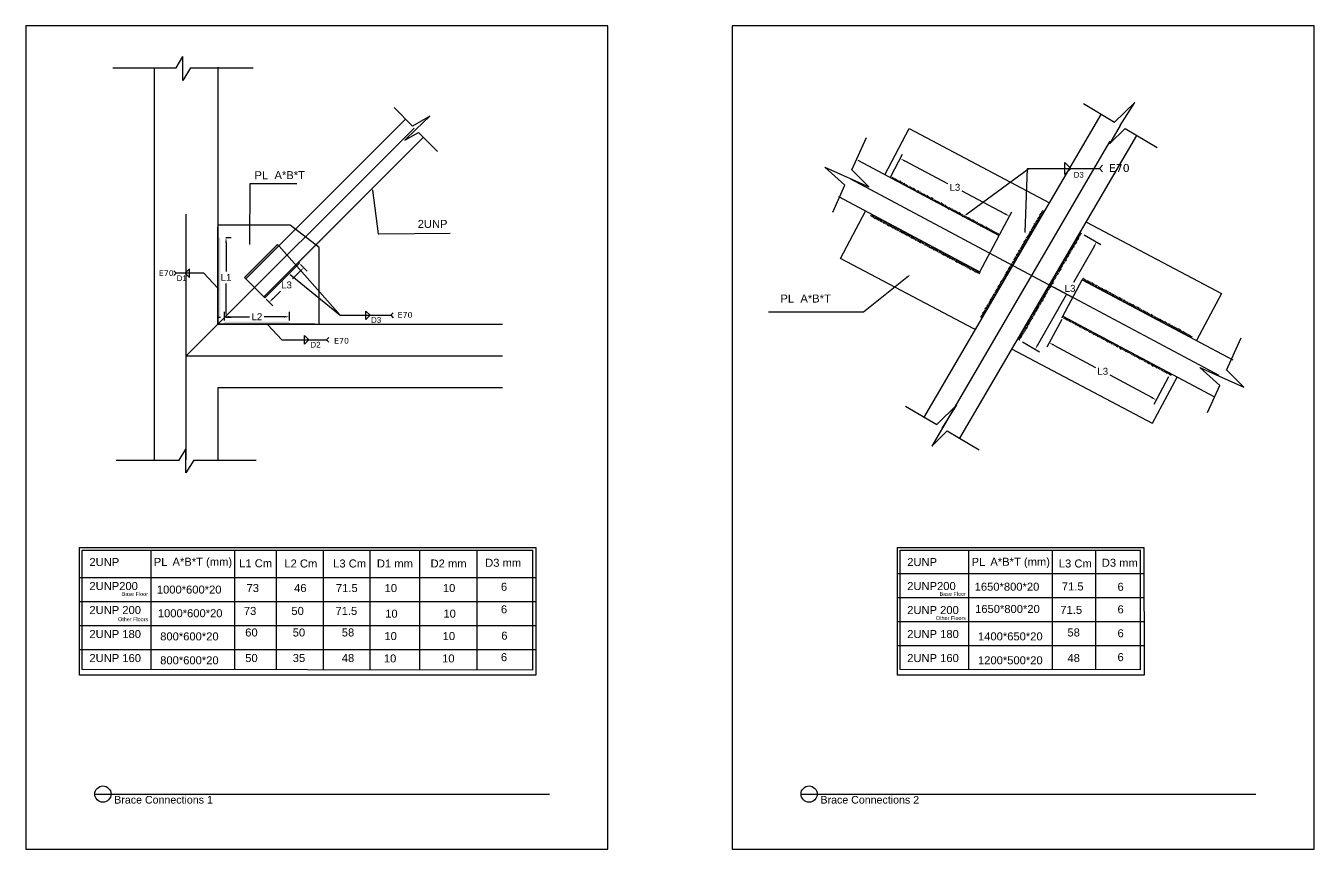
# Model space of a CAD drawing. Header units: metres. Extents: x 158 to 495, y 93 to 262.
# Drawn here: x 160.52 to 207, y 93.22 to 122.92 of the extents above; entities that cross this region are included whole.
import ezdxf
from ezdxf import colors
from ezdxf.entities.mleader import LeaderData, LeaderLine
from ezdxf.enums import TextEntityAlignment as Align
from ezdxf.math import Vec2, Vec3

# ---------------------------------------------------------------- set-up
doc = ezdxf.new("R2010")
doc.units = ezdxf.units.M
doc.header["$MEASUREMENT"] = 0
doc.linetypes.add('ACAD_ISO10W100', pattern=[18, 12, -3, 0, -3])
doc.styles.get("Standard").update_dxf_attribs({"font": 'arial.ttf'})
doc.styles.add('style1', font='verdana.ttf')
doc.dimstyles.get("Standard").update_dxf_attribs({"dimtxt": 0.18, "dimasz": 0.18, "dimexe": 0.18, "dimexo": 0.0625, "dimgap": 0.09, "dimtad": 0, "dimtih": 1, "dimtoh": 1, "dimdec": 4, "dimzin": 0, "dimdsep": 46, "dimtxsty": 'Standard', "dimcen": 0.09, "dimadec": 0, "dimazin": 0, "dimtfac": 1, "dimtdec": 4, "dimtofl": 0, "dimtmove": 0, "dimatfit": 3, "dimfxl": 1, "dimtolj": 1, "dimtzin": 0, "dimarcsym": 0})
pattern_1 = [(90, (139.840754, 67.45548), (-0.018224824, 0), []), (180, (139.840754, 67.45548), (-0.0364496483, -0.018224824), [0.04556206, -0.027337236])]

# ---------------------------------------------------------------- blocks, each defined once
blk = doc.blocks.new('*D83')
at = {"color": 0, "lineweight": -2, "transparency": 16777216}
for p, q in [((167.736, 115.28), (167.927, 115.28)), ((167.747, 115.1), (167.747, 114.059)), ((167.747, 112.588), (167.747, 113.628)), ((167.736, 112.408), (167.927, 112.408))]:
    blk.add_line(p, q, dxfattribs=at)
at = {"color": 0, "transparency": 16777216}
for points in [[(167.717, 115.1), (167.777, 115.1), (167.747, 115.28)], [(167.717, 112.588), (167.777, 112.588), (167.747, 112.408)]]:
    blk.add_solid(points, dxfattribs=at)
at = {"layer": 'Defpoints', "color": 0, "transparency": 16777216}
for p in [(167.674, 115.28), (167.674, 112.408), (167.747, 112.408)]:
    blk.add_point(p, dxfattribs=at)
at = {"color": 0, "transparency": 16777216, "insert": (167.747, 113.844), "char_height": 0.18, "attachment_point": 5}
blk.add_mtext('\\A1;{\\H1.38889x;L1}', dxfattribs=at)
blk = doc.blocks.new('*D84')
at = {"color": 0, "lineweight": -2, "transparency": 16777216}
for p, q in [((167.69, 112.293), (167.69, 112.603)), ((170.033, 112.293), (170.033, 112.603)), ((167.87, 112.423), (168.6, 112.423)), ((169.853, 112.423), (169.124, 112.423))]:
    blk.add_line(p, q, dxfattribs=at)
at = {"color": 0, "transparency": 16777216}
for points in [[(167.87, 112.453), (167.87, 112.393), (167.69, 112.423)], [(169.853, 112.453), (169.853, 112.393), (170.033, 112.423)]]:
    blk.add_solid(points, dxfattribs=at)
at = {"layer": 'Defpoints', "color": 0, "transparency": 16777216}
for p in [(167.69, 112.23), (170.033, 112.423), (170.033, 112.23)]:
    blk.add_point(p, dxfattribs=at)
at = {"color": 0, "transparency": 16777216, "insert": (168.862, 112.423), "char_height": 0.18, "attachment_point": 5}
blk.add_mtext('\\A1;{\\H1.38889x;L2}', dxfattribs=at)
blk = doc.blocks.new('*D85')
at = {"color": 0, "lineweight": -2, "transparency": 16777216}
for p, q in [((170.425, 114.066), (170.146, 113.787)), ((170.439, 114.306), (170.679, 114.066)), ((169.192, 113.058), (169.433, 112.818)), ((169.433, 113.073), (169.711, 113.351))]:
    blk.add_line(p, q, dxfattribs=at)
at = {"color": 0, "transparency": 16777216}
for points in [[(170.403, 114.087), (170.446, 114.044), (170.552, 114.193)], [(169.411, 113.094), (169.454, 113.051), (169.305, 112.945)]]:
    blk.add_solid(points, dxfattribs=at)
at = {"layer": 'Defpoints', "color": 0, "transparency": 16777216}
for p in [(170.395, 114.35), (170.552, 114.193), (169.148, 113.102)]:
    blk.add_point(p, dxfattribs=at)
at = {"color": 0, "transparency": 16777216, "insert": (169.929, 113.569), "char_height": 0.18, "attachment_point": 5}
blk.add_mtext('\\A1;{\\H1.38889x;L3}', dxfattribs=at)
blk = doc.blocks.new('*D87')
at = {"color": 0, "lineweight": -2, "transparency": 16777216}
for p, q in [((191.728, 117.485), (192.152, 118.288)), ((192.227, 118.045), (193.772, 117.229)), ((195.844, 116.135), (194.299, 116.951)), ((195.663, 115.407), (196.087, 116.21))]:
    blk.add_line(p, q, dxfattribs=at)
at = {"color": 0, "transparency": 16777216}
for points in [[(192.241, 118.071), (192.213, 118.018), (192.068, 118.129)], [(195.858, 116.162), (195.83, 116.109), (196.003, 116.051)]]:
    blk.add_solid(points, dxfattribs=at)
at = {"layer": 'Defpoints', "color": 0, "transparency": 16777216}
for p in [(192.068, 118.129), (191.699, 117.43), (195.634, 115.352)]:
    blk.add_point(p, dxfattribs=at)
at = {"color": 0, "transparency": 16777216, "insert": (194.036, 117.09), "char_height": 0.18, "attachment_point": 5}
blk.add_mtext('\\A1;{\\H1.38889x;L3}', dxfattribs=at)
blk = doc.blocks.new('*D88')
at = {"color": 0, "lineweight": -2, "transparency": 16777216}
for p, q in [((197.892, 112.325), (197.358, 111.328)), ((197.602, 111.402), (199.106, 110.596)), ((201.138, 109.507), (199.633, 110.313)), ((201.746, 110.261), (201.212, 109.264))]:
    blk.add_line(p, q, dxfattribs=at)
at = {"color": 0, "transparency": 16777216}
for points in [[(197.616, 111.428), (197.587, 111.375), (197.443, 111.487)], [(201.152, 109.534), (201.124, 109.481), (201.297, 109.422)]]:
    blk.add_solid(points, dxfattribs=at)
at = {"layer": 'Defpoints', "color": 0, "transparency": 16777216}
for p in [(197.922, 112.381), (197.443, 111.487), (201.775, 110.316)]:
    blk.add_point(p, dxfattribs=at)
at = {"color": 0, "transparency": 16777216, "insert": (199.37, 110.454), "char_height": 0.18, "attachment_point": 5}
blk.add_mtext('\\A1;{\\H1.38889x;L3}', dxfattribs=at)
blk = doc.blocks.new('*D89')
at = {"color": 0, "lineweight": -2, "transparency": 16777216}
for p, q in [((198.694, 115.379), (199.306, 115.029)), ((199.06, 114.962), (198.315, 113.663)), ((197.024, 111.409), (198.066, 113.228)), ((196.479, 111.513), (197.09, 111.163))]:
    blk.add_line(p, q, dxfattribs=at)
at = {"color": 0, "transparency": 16777216}
for points in [[(199.034, 114.977), (199.086, 114.947), (199.149, 115.119)], [(196.998, 111.424), (197.05, 111.394), (196.934, 111.252)]]:
    blk.add_solid(points, dxfattribs=at)
at = {"layer": 'Defpoints', "color": 0, "transparency": 16777216}
for p in [(198.64, 115.41), (199.149, 115.119), (196.425, 111.544)]:
    blk.add_point(p, dxfattribs=at)
at = {"color": 0, "transparency": 16777216, "insert": (198.191, 113.445), "char_height": 0.18, "attachment_point": 5}
blk.add_mtext('\\A1;{\\H1.38889x;L3}', dxfattribs=at)

msp = doc.modelspace()

# ---------------------------------------------------------------- hatches: boundary and pattern name
h = msp.add_hatch()
h.set_pattern_fill('ANSI38', color=256, scale=0.145799, angle=45)
h.set_pattern_definition(pattern_1)
edge = h.paths.add_edge_path()
edge.add_line((168.41918, 113.83457), (168.46043, 113.79335))
edge.add_line((168.41918, 113.83457), (169.60991, 115.02833))
edge.add_line((168.46043, 113.79335), (174.21999, 119.54883))
edge.add_line((169.60991, 115.02833), (169.65314, 114.98521))
h = msp.add_hatch()
h.set_pattern_fill('ANSI38', color=256, scale=0.145799, angle=45)
h.set_pattern_definition(pattern_1)
edge = h.paths.add_edge_path()
edge.add_line((169.14824, 113.1024), (170.3948, 114.34987))
edge.add_line((174.85659, 118.88912), (169.10837, 113.14496))
edge.add_line((170.3948, 114.34987), (170.3545, 114.39021))
edge.add_line((169.10837, 113.14496), (169.14824, 113.1024))
h = msp.add_hatch()
h.set_pattern_fill('ANSI38', color=256, scale=0.435066)
h.set_pattern_definition([(45, (232.76762, 35.302155), (-0.0384548, 0.0384548), []), (135, (232.76762, 35.302155), (-0.115364395, 0.0384548), [0.13595824, -0.08157495])])
edge = h.paths.add_edge_path()
edge.add_line((195.6333, 115.34285), (195.66322, 115.39905))
edge.add_line((191.6991, 117.43686), (195.6333, 115.34285))
edge.add_line((191.72886, 117.49314), (196.10367, 115.16461))
edge.add_line((191.72886, 117.49314), (191.6991, 117.43686))
h = msp.add_hatch()
h.set_pattern_fill('ANSI38', color=256, scale=0.435066, angle=-92.112173)
h.set_pattern_definition([(312.88783, (113.59342, 78.24797), (0.039845963, 0.03701138), []), (42.88783, (113.59342, 78.24797), (0.042680545, 0.113868724), [0.13595824, -0.08157495])])
edge = h.paths.add_edge_path()
edge.add_line((194.94836, 112.40708), (195.00342, 112.37511))
edge.add_line((197.18594, 116.26143), (194.94836, 112.40708))
edge.add_line((197.24109, 116.22961), (194.75291, 111.94359))
edge.add_line((197.24109, 116.22961), (197.18594, 116.26143))
h = msp.add_hatch()
h.set_pattern_fill('ANSI38', color=256, scale=0.435066)
h.set_pattern_definition([(45, (232.054796, 33.91493), (-0.0384548, 0.0384548), []), (135, (232.054796, 33.91493), (-0.115364395, 0.0384548), [0.13595824, -0.08157495])])
edge = h.paths.add_edge_path()
edge.add_line((194.92048, 113.95562), (194.95039, 114.01182))
edge.add_line((190.98627, 116.04963), (194.92048, 113.95562))
edge.add_line((191.01604, 116.10592), (195.39085, 113.77739))
edge.add_line((191.01604, 116.10592), (190.98627, 116.04963))
h = msp.add_hatch()
h.set_pattern_fill('ANSI38', color=256, scale=0.145799)
h.set_pattern_definition([(45, (167.687925, 112.240964), (-0.0128869, 0.0128869), []), (135, (167.687925, 112.240964), (-0.03866069, 0.0128869), [0.04556206, -0.02733724])])
h.paths.add_polyline_path([(170.03275, 112.24096), (167.68792, 112.24096), (167.68792, 112.15349), (170.03275, 112.15349)])
h.paths.add_polyline_path([(167.54475, 115.27085), (167.45727, 115.27085), (167.45727, 112.40756), (167.54475, 112.40756)])
h = msp.add_hatch()
h.set_pattern_fill('ANSI38', color=256, scale=0.435066, angle=-92.112173)
h.set_pattern_definition([(312.88783, (114.964616, 77.441586), (0.039845963, 0.03701138), []), (42.88783, (114.964616, 77.441586), (0.042680545, 0.113868724), [0.13595824, -0.08157495])])
edge = h.paths.add_edge_path()
edge.add_line((196.31955, 111.60069), (196.37461, 111.56873))
edge.add_line((198.55714, 115.45505), (196.31955, 111.60069))
edge.add_line((198.61229, 115.42323), (196.1241, 111.13721))
edge.add_line((198.61229, 115.42323), (198.55714, 115.45505))
h = msp.add_hatch()
h.set_pattern_fill('ANSI38', color=256, scale=0.435066)
h.set_pattern_definition([(45, (239.701294, 31.627586), (-0.0384548, 0.0384548), []), (135, (239.701294, 31.627586), (-0.115364395, 0.0384548), [0.13595824, -0.08157495])])
edge = h.paths.add_edge_path()
edge.add_line((202.56698, 111.66828), (202.59689, 111.72448))
edge.add_line((198.63277, 113.76229), (202.56698, 111.66828))
edge.add_line((198.66253, 113.81857), (203.03735, 111.49004))
edge.add_line((198.66253, 113.81857), (198.63277, 113.76229))
h = msp.add_hatch()
h.set_pattern_fill('ANSI38', color=256, scale=0.435066)
h.set_pattern_definition([(45, (238.97225, 30.254447), (-0.0384548, 0.0384548), []), (135, (238.97225, 30.254447), (-0.115364395, 0.0384548), [0.13595824, -0.08157495])])
edge = h.paths.add_edge_path()
edge.add_line((201.83793, 110.29514), (201.86785, 110.35134))
edge.add_line((197.90373, 112.38915), (201.83793, 110.29514))
edge.add_line((197.93349, 112.44543), (202.3083, 110.1169))
edge.add_line((197.93349, 112.44543), (197.90373, 112.38915))

# ---------------------------------------------------------------- linework, layer by layer
for p, q in [((160.52441, 122.91803), (160.52441, 93.21803)), ((181.52441, 122.91803), (160.52441, 122.91803)), ((181.52441, 93.21803), (181.52441, 122.91803)), ((185.99782, 122.91803), (185.99782, 93.21803)), ((206.99782, 122.91803), (185.99782, 122.91803)), ((206.99782, 93.21803), (206.99782, 122.91803)), ((165.16568, 107.25985), (165.16568, 121.40689)), ((167.45727, 121.42504), (167.45727, 112.15349)), ((173.80697, 119.96745), (174.46986, 119.29558)), ((198.67008, 120.11008), (199.79767, 119.44101)), ((200.52195, 120.15071), (199.79767, 119.44101)), ((199.99912, 119.32148), (200.52195, 120.15071)), ((168.46043, 113.79335), (174.21999, 119.54883)), ((175.10382, 119.65741), (174.46986, 119.29558)), ((174.58828, 119.17555), (175.10382, 119.65741)), ((192.91863, 108.77784), (199.31732, 119.7201)), ((174.58828, 119.17555), (174.20181, 118.78868)), ((174.20181, 118.78868), (174.69028, 119.07217)), ((174.69028, 119.07217), (175.36959, 118.38365)), ((191.51123, 117.54666), (192.39236, 119.21283)), ((192.39236, 119.21283), (197.45506, 116.53549)), ((199.99912, 119.32148), (199.61621, 118.66538)), ((199.61621, 118.66538), (200.17262, 119.21853)), ((200.17262, 119.21853), (201.32815, 118.53288)), ((174.85659, 118.88912), (169.10837, 113.14496)), ((190.32048, 117.72545), (190.84707, 118.89174)), ((194.2106, 108.04426), (200.59496, 118.962)), ((190.53096, 118.06841), (195.63413, 115.35221)), ((189.35148, 117.82294), (190.93733, 117.1069)), ((189.35148, 117.82294), (190.06935, 117.16926)), ((190.93733, 117.1069), (190.32102, 117.72491)), ((196.74589, 117.7703), (199.25646, 117.7703)), ((198.00117, 117.7703), (198.00117, 117.98624)), ((198.00117, 117.98624), (198.21711, 117.7703)), ((198.21711, 117.7703), (198.00117, 117.55437)), ((198.00117, 117.55437), (198.00117, 117.7703)), ((199.25646, 117.7703), (199.36389, 117.88899)), ((199.25646, 117.7703), (199.36389, 117.65161)), ((168.65622, 117.23404), (170.30061, 117.23404)), ((189.63198, 116.2006), (190.06935, 117.16926)), ((189.83645, 116.75515), (194.93963, 114.03894)), ((189.912, 114.52261), (190.81672, 116.23339)), ((170.05917, 115.7216), (167.45727, 115.7216)), ((171.10354, 114.91661), (170.05917, 115.7216)), ((198.76952, 115.84035), (198.78445, 115.83245)), ((198.78445, 115.83245), (203.64888, 113.25996)), ((167.45727, 112.15349), (167.45727, 115.6525)), ((173.26493, 115.41755), (175.83451, 115.43883)), ((194.93963, 114.03894), (195.63413, 115.35221)), ((168.41918, 113.83457), (169.60991, 115.02833)), ((169.60991, 115.02833), (169.65314, 114.98521)), ((171.10354, 112.15349), (171.10354, 114.91661)), ((169.14824, 113.1024), (170.3948, 114.34987)), ((170.3948, 114.34987), (170.3545, 114.39021)), ((194.71413, 111.98307), (189.912, 114.52261)), ((165.94412, 113.99465), (165.86678, 114.08009)), ((165.94412, 113.99465), (165.86678, 113.90921)), ((166.91684, 113.99465), (165.94412, 113.99465)), ((166.43048, 114.15009), (166.27504, 113.99465)), ((166.27504, 113.99465), (166.43048, 113.83921)), ((166.43048, 113.99465), (166.43048, 114.15009)), ((166.43048, 113.83921), (166.43048, 113.99465)), ((167.45727, 112.15349), (167.45727, 113.83399)), ((168.41918, 113.83457), (168.46043, 113.79335)), ((168.46043, 113.79335), (169.10837, 113.14496)), ((197.93349, 112.44543), (198.62799, 113.7587)), ((198.62799, 113.7587), (204.06192, 110.86645)), ((169.10837, 113.14496), (169.14824, 113.1024)), ((203.64888, 113.25996), (202.74733, 111.56615)), ((171.88632, 112.47428), (173.69357, 112.47428)), ((172.78995, 112.47428), (172.78995, 112.62972)), ((172.78995, 112.62972), (172.94539, 112.47428)), ((172.94539, 112.47428), (172.78995, 112.31884)), ((172.78995, 112.31884), (172.78995, 112.47428)), ((173.69357, 112.47428), (173.77091, 112.55972)), ((173.69357, 112.47428), (173.77091, 112.38884)), ((190.69832, 112.58542), (187.31591, 112.58542)), ((167.45727, 112.40756), (167.54475, 112.40756)), ((167.45727, 112.15349), (177.72194, 112.15349)), ((167.45727, 112.15349), (170.51272, 112.15349)), ((170.95628, 112.15349), (167.45727, 112.15349)), ((167.45858, 112.15349), (171.10354, 112.15349)), ((197.93349, 112.44543), (203.39882, 109.53647)), ((169.7884, 111.58896), (171.37715, 111.58896)), ((170.58277, 111.58896), (170.58277, 111.7444)), ((170.58277, 111.7444), (170.73822, 111.58896)), ((170.73822, 111.58896), (170.58277, 111.43352)), ((170.58277, 111.43352), (170.58277, 111.58896)), ((171.37715, 111.58896), (171.45449, 111.6744)), ((171.37715, 111.58896), (171.45449, 111.50352)), ((194.77433, 111.95123), (194.71413, 111.98307)), ((203.83921, 110.50004), (204.36581, 111.66632)), ((201.16852, 108.56975), (196.08879, 111.2561)), ((202.04933, 110.25475), (201.15602, 108.5764)), ((202.87021, 110.59753), (204.45607, 109.88149)), ((202.87021, 110.59753), (203.58808, 109.94384)), ((204.45607, 109.88149), (203.83975, 110.4995)), ((177.72194, 109.86189), (167.45727, 109.86189)), ((167.45727, 109.86189), (167.45727, 107.25348)), ((203.15071, 108.97518), (203.58808, 109.94384)), ((194.10727, 109.24217), (193.38299, 108.53247)), ((193.58444, 108.41294), (194.10727, 109.24217)), ((192.2554, 109.20154), (193.38299, 108.53247)), ((193.58444, 108.41294), (193.20154, 107.75685)), ((193.20154, 107.75685), (193.75794, 108.30999)), ((193.75794, 108.30999), (194.91348, 107.62434)), ((162.46368, 104.10596), (178.92171, 104.10596)), ((162.46368, 99.49214), (162.46368, 104.10596)), ((178.92171, 104.10596), (178.92171, 99.49214)), ((191.96162, 104.10596), (200.85376, 104.10596)), ((191.96162, 99.49214), (191.96162, 104.10596)), ((200.85376, 104.10596), (200.86609, 99.49214)), ((162.55989, 104.00975), (178.81401, 104.00975)), ((162.55989, 99.69541), (162.55989, 104.00975)), ((165.02942, 104.00975), (165.02942, 99.69301)), ((168.04732, 104.00975), (168.04732, 99.69034)), ((169.55086, 104.00975), (169.55086, 99.6886)), ((171.25325, 104.00975), (171.25325, 99.68694)), ((172.93895, 104.00975), (172.93895, 99.6853)), ((174.72956, 104.00975), (174.72956, 99.68356)), ((176.79908, 104.00975), (176.79908, 99.68154)), ((178.81401, 99.67873), (178.81401, 104.00975)), ((192.05783, 104.00975), (200.74278, 104.00975)), ((192.05783, 99.69541), (192.05783, 104.00975)), ((194.52736, 104.00975), (194.52736, 99.69301)), ((197.54526, 104.00975), (197.54526, 99.69034)), ((199.11294, 104.00975), (199.11294, 99.6853)), ((200.73045, 99.68696), (200.73045, 104.01798)), ((162.46368, 103.01724), (178.92171, 103.01724)), ((191.96162, 103.16026), (200.85629, 103.16026)), ((191.96162, 102.29436), (200.8586, 102.29436)), ((162.46368, 102.15135), (178.92171, 102.15135)), ((191.96162, 101.42847), (200.86091, 101.42847)), ((162.46368, 101.28545), (178.92171, 101.28545)), ((162.46368, 100.41955), (178.92171, 100.41955)), ((191.96162, 100.56257), (200.86323, 100.56257)), ((178.92171, 99.49214), (162.46368, 99.49214)), ((178.81401, 99.67958), (162.55989, 99.69541)), ((200.86609, 99.49214), (191.96162, 99.49214)), ((200.73045, 99.68696), (192.05783, 99.69541)), ((163.01339, 95.20703), (163.5986, 95.20703)), ((163.5986, 95.20703), (179.41359, 95.20703)), ((188.48679, 95.20703), (189.07201, 95.20703)), ((189.07201, 95.20703), (204.88699, 95.20703)), ((160.52441, 93.21803), (181.52441, 93.21803)), ((185.99782, 93.21803), (206.99782, 93.21803))]:
    msp.add_line(p, q)
at = {"linetype": 'ByBlock'}
for p, q in [((165.94381, 121.40689), (166.18481, 121.80409)), ((165.94381, 121.40689), (166.18481, 121.80409)), ((166.18481, 120.9412), (166.18481, 121.80409)), ((166.18481, 120.9412), (166.18481, 121.80409)), ((163.66646, 121.40689), (165.94381, 121.40689)), ((163.66646, 121.40689), (165.94381, 121.40689)), ((166.46737, 121.40689), (166.18481, 120.9412)), ((166.46737, 121.40689), (166.18481, 120.9412)), ((166.46737, 121.40689), (168.72231, 121.40689)), ((166.46737, 121.40689), (168.72231, 121.40689)), ((166.06008, 107.25348), (166.30108, 107.65068)), ((166.06008, 107.25348), (166.30108, 107.65068)), ((166.30108, 106.78779), (166.30108, 107.65068)), ((166.30108, 106.78779), (166.30108, 107.65068)), ((163.78273, 107.25348), (166.06008, 107.25348)), ((163.78273, 107.25348), (166.06008, 107.25348)), ((166.58364, 107.25348), (166.30108, 106.78779)), ((166.58364, 107.25348), (166.30108, 106.78779)), ((166.58364, 107.25348), (168.83858, 107.25348)), ((166.58364, 107.25348), (168.83858, 107.25348))]:
    msp.add_line(p, q, dxfattribs=at)
at = {"linetype": 'ACAD_ISO10W100'}
for p, q in [((174.53526, 119.22211), (166.31147, 111.00769)), ((193.59084, 108.39616), (199.65352, 118.78436)), ((190.27188, 117.39943), (198.29135, 113.12212)), ((166.31147, 107.25985), (166.31147, 116.12321)), ((197.60986, 113.48561), (203.55704, 110.31359)), ((166.31147, 111.00769), (177.72194, 111.00769))]:
    msp.add_line(p, q, dxfattribs=at)
for centre in [(163.30599, 95.20703), (188.7794, 95.20703)]:
    msp.add_circle(centre, 0.29261)

# ---------------------------------------------------------------- texts
for s, height, p in [('PL', 0.288632, (168.77535, 117.38298)), ('    A*B*T', 0.288632, (169.04754, 117.38652)), ('2UNP', 0.288632, (174.66128, 115.62724)), ('PL', 0.288632, (187.74409, 112.93315)), ('    A*B*T', 0.288632, (188.01629, 112.9367)), ('2UNP', 0.288632, (162.81972, 103.43221)), ('PL', 0.288632, (165.14123, 103.43894)), ('    A*B*T (mm)', 0.2886322, (165.36956, 103.44248)), ('L1 Cm', 0.288632, (168.22248, 103.38712)), ('L2 Cm', 0.288632, (169.85176, 103.37951)), ('L3 Cm', 0.288632, (171.6125, 103.37951)), ('D1 mm', 0.288632, (173.18965, 103.37951)), ('D2 mm', 0.288632, (175.12486, 103.37951)), ('D3 mm', 0.288632, (177.09479, 103.40602)), ('2UNP', 0.288632, (192.31766, 103.43221)), ('PL', 0.288632, (194.63917, 103.43894)), ('    A*B*T (mm)', 0.2886322, (194.8675, 103.44248)), ('L3 Cm', 0.288632, (197.78649, 103.37951)), ('D3 mm', 0.288632, (199.33474, 103.40602)), ('2UNP200', 0.288632, (162.81972, 102.56631)), ('1000*600*20', 0.2886322, (165.25229, 102.43867)), ('73', 0.288632, (168.48785, 102.49417)), ('46', 0.288632, (170.2017, 102.49417)), ('71.5', 0.288632, (171.71108, 102.49417)), ('10', 0.288632, (173.46801, 102.49417)), ('10', 0.288632, (175.56911, 102.49417)), ('6', 0.28863, (177.66239, 102.53961)), ('2UNP200', 0.288632, (192.31766, 102.56631)), ('1650*800*20', 0.2886322, (194.75023, 102.54258)), ('71.5', 0.288632, (197.89397, 102.55139)), ('6', 0.28863, (199.90235, 102.53961)), ('Base Floor', 0.139918, (163.9868, 102.35604)), ('Base Floor', 0.139918, (193.48474, 102.35604)), ('2UNP 200', 0.288632, (162.81972, 101.70042)), ('1000*600*20', 0.2886322, (165.28818, 101.58487)), ('73', 0.288632, (168.39195, 101.66886)), ('50', 0.288632, (170.10579, 101.66886)), ('71.5', 0.288632, (171.69534, 101.66886)), ('10', 0.288632, (173.48799, 101.57048)), ('10', 0.288632, (175.58909, 101.57048)), ('6', 0.28863, (177.66239, 101.72546)), ('2UNP 200', 0.288632, (192.31766, 101.70042)), ('1650*800*20', 0.2886322, (194.76557, 101.74023)), ('71.5', 0.288632, (197.84043, 101.70659)), ('6', 0.28863, (199.90235, 101.72546)), ('Other Floors', 0.139918, (163.85342, 101.44267)), ('Other Floors', 0.139918, (193.35136, 101.48689)), ('2UNP 180', 0.288632, (162.81972, 100.83452)), ('800*600*20', 0.288632, (165.37292, 100.75031)), ('60', 0.288632, (168.4399, 100.89144)), ('50', 0.288632, (170.15375, 100.89144)), ('58', 0.288632, (171.92285, 100.89144)), ('10', 0.288632, (173.46064, 100.7618)), ('10', 0.288632, (175.56174, 100.7618)), ('6', 0.28863, (177.67562, 100.77713)), ('2UNP 180', 0.288632, (192.31766, 100.83452)), ('1400*650*20', 0.2886322, (194.87086, 100.75031)), ('58', 0.288632, (198.09684, 100.89144)), ('6', 0.28863, (199.90235, 100.86342)), ('2UNP 160', 0.288632, (162.81972, 99.96862)), ('800*600*20', 0.288632, (165.37292, 99.88828)), ('50', 0.288632, (168.4399, 99.97035)), ('35', 0.288632, (170.15375, 99.97035)), ('48', 0.288632, (171.92285, 99.97035)), ('10', 0.288632, (173.44077, 99.95486)), ('10', 0.288632, (175.54187, 99.95486)), ('6', 0.28863, (177.66239, 100.00139)), ('2UNP 160', 0.288632, (192.31766, 99.96862)), ('1200*500*20', 0.2886322, (194.87086, 99.88828)), ('48', 0.288632, (198.09684, 99.97035)), ('6', 0.28863, (199.90235, 100.00139))]:
    msp.add_text(s, height=height).set_placement(p)
for s, p in [('Brace Connections 1', (163.71565, 95.13904)), ('Brace Connections 2', (189.18906, 95.13904))]:
    msp.add_text(s, height=0.27432).set_placement(p, align=Align.TOP_LEFT)
at = {"attachment_point": 1, "style": 'style1'}
for s, width, gutter_width, insert, char_height in [('{\\fArial|b0|i0|c0|p34;D3}', 0.1958452, 0.38193, (198.31947, 117.64535), 0.2062433), ('E70', 0.6381617, 0.53057, (199.59219, 117.93152), 0.286507), ('E70', 0.4593832, 0.38193, (165.32259, 114.10081), 0.206243), ('{\\fArial|b0|i0|c0|p34;D1}', 0.1958452, 0.38193, (165.96597, 113.91498), 0.2062433), ('E70', 0.4593832, 0.38193, (173.93525, 112.59033), 0.206243), ('{\\fArial|b0|i0|c0|p34;D3}', 0.1958452, 0.38193, (172.97905, 112.40954), 0.2062433), ('E70', 0.4593832, 0.38193, (171.64408, 111.66149), 0.206243), ('{\\fArial|b0|i0|c0|p34;D2}', 0.1958452, 0.38193, (170.79164, 111.51767), 0.2062433)]:
    msp.add_mtext_dynamic_manual_height_columns(s, width=width, gutter_width=gutter_width, heights=[0], dxfattribs=dict(at, insert=insert, char_height=char_height))

# ---------------------------------------------------------------- dimensions: what is measured, and where the dimension line sits
for p1, p2, distance, picture, middle in [((195.63413, 115.35221), (191.69898, 117.43), -0.79045, '*D87', (194.03563, 117.0901)), ((169.14824, 113.1024), (170.3948, 114.34987), -0.22216, '*D85', (169.92867, 113.5691)), ((201.77541, 110.31612), (197.92173, 112.38054), 1.01414, '*D88', (199.36968, 110.45438))]:
    dim = msp.add_aligned_dim(p1=p1, p2=p2, distance=distance, text='{\\H1.38889x;L3}', dimstyle='Standard')
    dim.commit()
    dim.dimension.update_dxf_attribs({"geometry": picture, "text_midpoint": middle})
for base, p1, p2, angle, text, picture, middle, dimtype in [((167.74699, 112.40756), (167.67377, 115.27962), (167.67377, 112.40756), 90, '{\\H1.38889x;L1}', '*D83', (167.74699, 113.84359), 160), ((199.1495, 115.11855), (196.42496, 111.54429), (198.64018, 115.41038), 60.187806, '{\\H1.38889x;L3}', '*D89', (198.19072, 113.44525), 161)]:
    dim = msp.add_linear_dim(base=base, p1=p1, p2=p2, angle=angle, text=text, dimstyle='Standard')
    dim.commit()
    dim.dimension.update_dxf_attribs({"geometry": picture, "text_midpoint": middle, "dimtype": dimtype})
dim = msp.add_linear_dim(base=(170.03342, 112.42284), p1=(167.69022, 112.23013), p2=(170.03342, 112.23013), text='{\\H1.38889x;L2}', dimstyle='Standard')
dim.commit()
dim.dimension.update_dxf_attribs({"geometry": '*D84', "text_midpoint": (168.86182, 112.42284), "dimtype": 160})

# ---------------------------------------------------------------- leaders
ml = msp.add_multileader_mtext('Standard')
ml.set_content('', color=256)
ml.set_leader_properties()
ml.build(insert=Vec2(0, 0))
ml.multileader.update_dxf_attribs({"dogleg_length": 0.36, "arrow_head_size": 0.06929})
ctx = ml.context
ctx.base_point, ctx.char_height, ctx.arrow_head_size, ctx.landing_gap_size, ctx.plane_origin = Vec3(196.74589, 117.7703), 0.0191, 0.06929, 0.00955, Vec3(195.5872, 120.20481)
notes = []
notes.append((ctx, [(0, (1, 1, 0), (196.70769, 117.7703), (1, 0), 0.0382, [(0, [(194.3893, 116.06833)], 0, [])])]))
ctx.mtext.insert, ctx.mtext.flow_direction = Vec3(196.75544, 117.77985), 5
ml = msp.add_multileader_mtext('Standard')
ml.set_content('', color=256)
ml.set_leader_properties()
ml.build(insert=Vec2(0, 0))
ml.multileader.update_dxf_attribs({"dogleg_length": 0.36, "arrow_head_size": 0.06929})
ctx = ml.context
ctx.base_point, ctx.char_height, ctx.arrow_head_size, ctx.landing_gap_size, ctx.plane_origin = Vec3(196.68859, 117.7703), 0.0191, 0.06929, 0.00955, Vec3(198.10649, 115.4716)
notes.append((ctx, [(1, (1, 1, 0), (196.65259, 117.7703), (1, 0), 0.036, [(0, [(196.56599, 115.40165)], 0, [])])]))
ctx.mtext.insert, ctx.mtext.flow_direction = Vec3(196.69814, 117.77985), 5
ml = msp.add_multileader_mtext('Standard')
ml.set_content('', color=256)
ml.set_leader_properties()
ml.build(insert=Vec2(0, 0))
ml.multileader.update_dxf_attribs({"dogleg_length": 0.36, "arrow_head_size": 0.07639})
ctx = ml.context
ctx.base_point, ctx.char_height, ctx.arrow_head_size, ctx.landing_gap_size, ctx.plane_origin = Vec3(168.65622, 117.23404), 0.01375, 0.07639, 0.00687, Vec3(169.06995, 114.5626)
notes.append((ctx, [(0, (1, 1, 0), (168.62022, 117.23404), (1, 0), 0.036, [(0, [(168.60984, 114.97048)], 0, [])])]))
ctx.mtext.insert, ctx.mtext.flow_direction = Vec3(168.66309, 117.24092), 5
ml = msp.add_multileader_mtext('Standard')
ml.set_content('', color=256)
ml.set_leader_properties()
ml.build(insert=Vec2(0, 0))
ml.multileader.update_dxf_attribs({"dogleg_length": 0.36, "arrow_head_size": 0.08})
ctx = ml.context
ctx.base_point, ctx.char_height, ctx.arrow_head_size, ctx.landing_gap_size, ctx.plane_origin = Vec3(173.26493, 115.41755), 0.0144, 0.08, 0.0072, Vec3(174.65395, 115.51947)
notes.append((ctx, [(0, (1, 1, 0), (173.23613, 115.41755), (1, 0), 0.0288, [(0, [(173.02315, 117.06708)], 0, [])])]))
ctx.mtext.insert, ctx.mtext.flow_direction = Vec3(173.27213, 115.42475), 5
ml = msp.add_multileader_mtext('Standard')
ml.set_content('', color=256)
ml.set_leader_properties()
ml.build(insert=Vec2(0, 0))
ml.multileader.update_dxf_attribs({"dogleg_length": 0.36, "arrow_head_size": 0.07639})
ctx = ml.context
ctx.base_point, ctx.char_height, ctx.arrow_head_size, ctx.landing_gap_size, ctx.plane_origin = Vec3(171.88632, 112.47428), 0.01375, 0.07639, 0.00687, Vec3(171.29538, 113.07205)
notes.append((ctx, [(0, (1, 1, 0), (171.85882, 112.47428), (1, 0), 0.0275, [(0, [(169.60991, 115.02833)], 0, [])])]))
ctx.mtext.insert, ctx.mtext.flow_direction = Vec3(171.8932, 112.48115), 5
ml = msp.add_multileader_mtext('Standard')
ml.set_content('', color=256)
ml.set_leader_properties()
ml.build(insert=Vec2(0, 0))
ml.multileader.update_dxf_attribs({"dogleg_length": 0.36, "arrow_head_size": 0.07639})
ctx = ml.context
ctx.base_point, ctx.char_height, ctx.arrow_head_size, ctx.landing_gap_size, ctx.plane_origin = Vec3(166.90309, 113.99465), 0.01375, 0.07639, 0.00687, Vec3(167.50778, 113.39688)
notes.append((ctx, [(0, (1, 1, 0), (166.94434, 113.99465), (-1, 0), 0.0275, [(0, [(167.50778, 113.39688)], 0, [])])]))
ctx.mtext.insert, ctx.mtext.flow_direction = Vec3(166.90996, 114.00153), 5
ml = msp.add_multileader_mtext('Standard')
ml.set_content('', color=256)
ml.set_leader_properties()
ml.build(insert=Vec2(0, 0))
ml.multileader.update_dxf_attribs({"dogleg_length": 0.36, "arrow_head_size": 0.04988})
ctx = ml.context
ctx.base_point, ctx.char_height, ctx.arrow_head_size, ctx.landing_gap_size, ctx.plane_origin = Vec3(171.88632, 112.47428), 0.01375, 0.04988, 0.00687, Vec3(171.05224, 114.22677)
notes.append((ctx, [(0, (1, 1, 0), (171.85882, 112.47428), (1, 0), 0.0275, [(0, [(170.02347, 113.97827)], 0, [])])]))
ctx.mtext.insert, ctx.mtext.flow_direction = Vec3(171.8932, 112.48115), 5
ml = msp.add_multileader_mtext('Standard')
ml.set_content('', color=256)
ml.set_leader_properties()
ml.build(insert=Vec2(0, 0))
ml.multileader.update_dxf_attribs({"dogleg_length": 0.36, "arrow_head_size": 0.06929})
ctx = ml.context
ctx.base_point, ctx.char_height, ctx.arrow_head_size, ctx.landing_gap_size, ctx.plane_origin = Vec3(190.67922, 112.58542), 0.0191, 0.06929, 0.00955, Vec3(191.51924, 111.75501)
ctx.text_align_type = 2
notes.append((ctx, [(0, (1, 1, 0), (190.73652, 112.58542), (-1, 0), 0.0382, [(0, [(192.42232, 113.93278)], 0, [])])]))
ctx.mtext.insert, ctx.mtext.alignment, ctx.mtext.flow_direction = Vec3(190.68877, 112.59497), 3, 5
ml = msp.add_multileader_mtext('Standard')
ml.set_content('', color=256)
ml.set_leader_properties()
ml.build(insert=Vec2(0, 0))
ml.multileader.update_dxf_attribs({"dogleg_length": 0.36, "arrow_head_size": 0.07639})
ctx = ml.context
ctx.base_point, ctx.char_height, ctx.arrow_head_size, ctx.landing_gap_size, ctx.plane_origin = Vec3(169.7884, 111.58896), 0.01375, 0.07639, 0.00687, Vec3(169.19746, 112.18674)
notes.append((ctx, [(0, (1, 1, 0), (169.7609, 111.58896), (1, 0), 0.0275, [(0, [(169.19746, 112.18674)], 0, [])])]))
ctx.mtext.insert, ctx.mtext.flow_direction = Vec3(169.79528, 111.59584), 5
for ctx, leaders in notes:
    for number, flags, end, landing, length, lines in leaders:
        leader = LeaderData()
        leader.index, (leader.has_last_leader_line, leader.has_dogleg_vector, leader.attachment_direction) = number, flags
        leader.last_leader_point, leader.dogleg_vector, leader.dogleg_length = Vec3(end), Vec3(landing), length
        for number, points, colour, breaks in lines:
            line = LeaderLine()
            line.index, line.vertices, line.color, line.breaks = number, Vec3.list(points), colors.encode_raw_color(colour), breaks
            leader.lines.append(line)
        ctx.leaders.append(leader)

doc.saveas('drawing.dxf')
